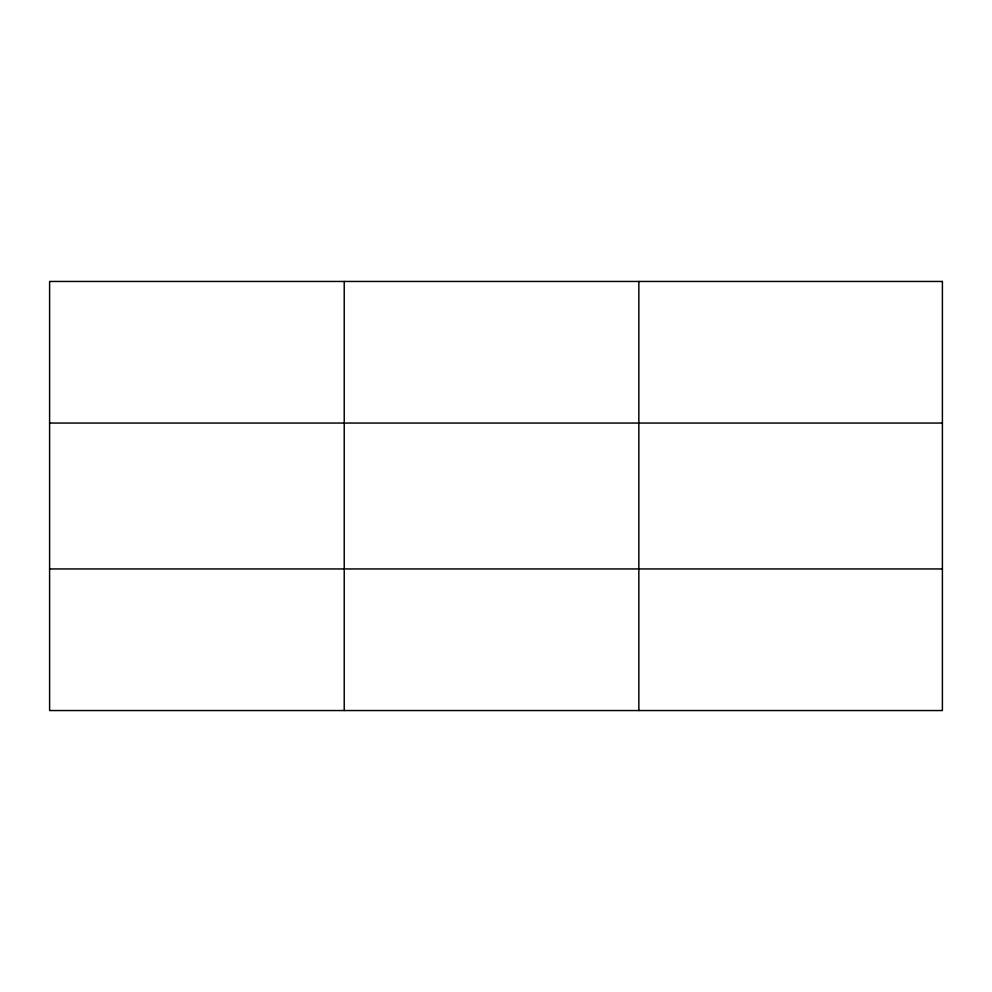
<?xml version="1.0" encoding="UTF-8"?>
<svg xmlns="http://www.w3.org/2000/svg" width="992" height="992" viewBox="0 0 992 992"><rect width="100%" height="100%" fill="white"/><g stroke="black" fill="none" stroke-linecap="round" stroke-linejoin="round"><path stroke-width="1.49" d="M344.224 710.545L344.224 281.455M638.848 710.545L638.848 281.455M49.6 423.051L942.4 423.051M49.6 568.949L942.4 568.949M942.4 281.455L49.6 281.455L49.6 710.545L942.4 710.545L942.4 281.455"/></g></svg>
